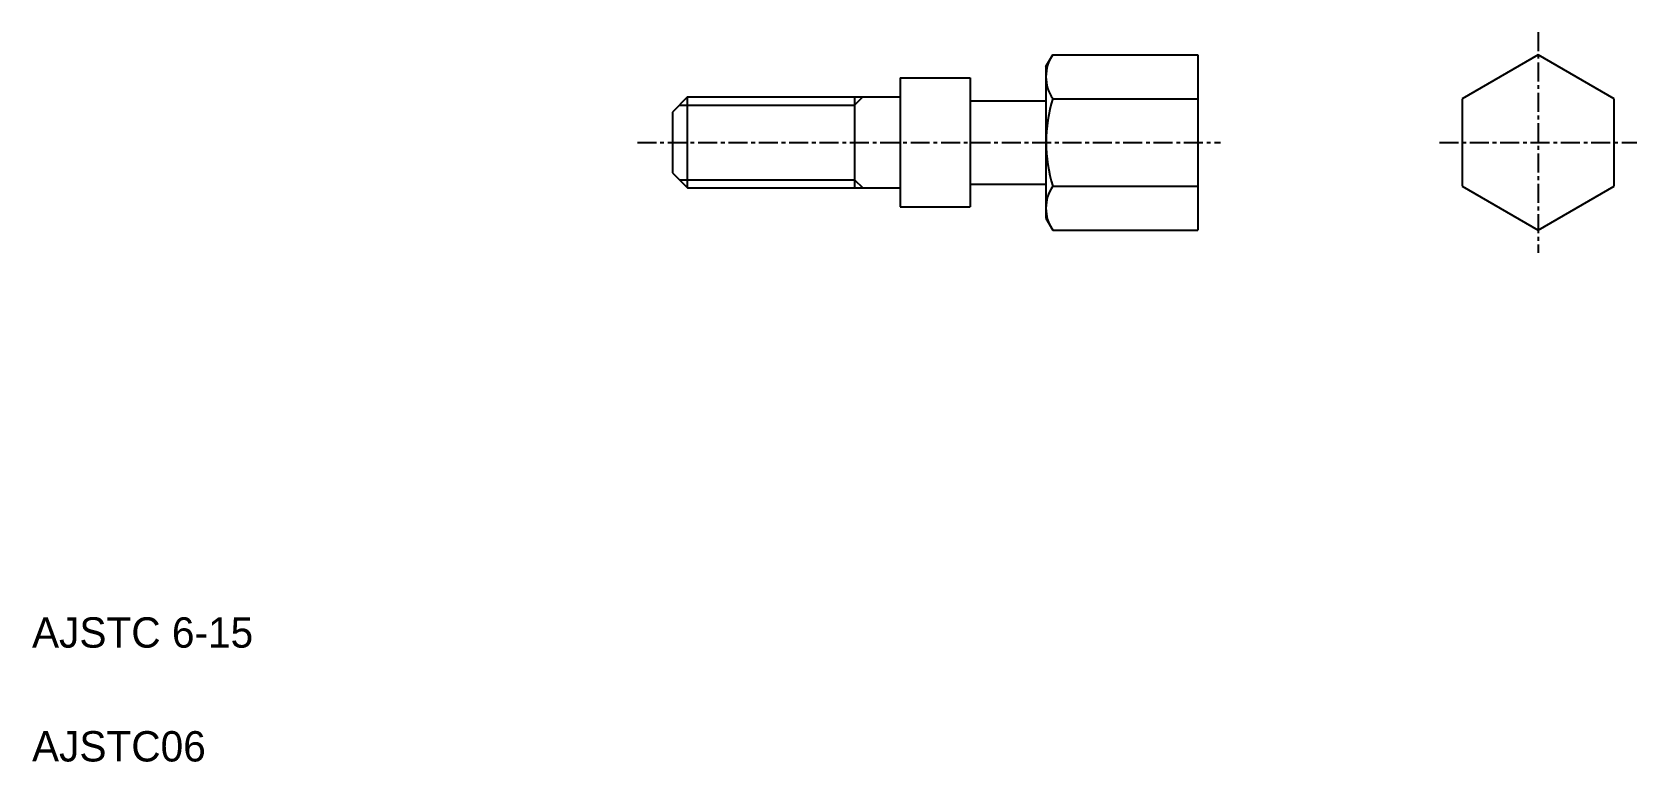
# Model space of a CAD drawing. Extents: x 5 to 111, y 5 to 53.
import ezdxf

# ---------------------------------------------------------------- set-up
doc = ezdxf.new("R2010")
doc.units = 0
doc.linetypes.add('CENTER', pattern=[2, 1.25, -0.25, 0.25, -0.25])
doc.layers.get('0').update_dxf_attribs({"linetype": 'CONTINUOUS'})
doc.layers.add('CENTER', color=1, linetype='CENTER')

msp = doc.modelspace()

# ---------------------------------------------------------------- linework, layer by layer
at = {"color": 7, "linetype": 'CONTINUOUS'}
for p, q in [((71.78, 50.79), (72.23, 51.56)), ((71.78, 50.79), (71.78, 40.79)), ((72.23, 51.56), (81.78, 51.56)), ((81.78, 51.56), (81.78, 40.01)), ((104.2, 51.56), (99.2, 48.67)), ((109.2, 48.67), (104.2, 51.56)), ((62.18, 50.04), (66.78, 50.04)), ((62.18, 50.04), (62.18, 41.54)), ((66.78, 50.04), (66.78, 41.54)), ((48.18, 48.79), (47.18, 47.79)), ((48.18, 48.79), (62.18, 48.79)), ((48.18, 42.79), (48.18, 48.79)), ((51.68, 48.79), (51.68, 48.79)), ((55.18, 48.79), (55.18, 48.79)), ((59.18, 48.79), (59.18, 42.79)), ((72.23, 48.67), (81.78, 48.67)), ((99.2, 48.67), (99.2, 42.9)), ((109.2, 42.9), (109.2, 48.67)), ((47.18, 47.79), (47.18, 43.79)), ((66.78, 48.54), (71.78, 48.54)), ((47.18, 43.79), (48.18, 42.79)), ((48.18, 42.79), (62.18, 42.79)), ((66.78, 43.04), (71.78, 43.04)), ((72.23, 42.9), (81.78, 42.9)), ((99.2, 42.9), (104.2, 40.01)), ((104.2, 40.01), (109.2, 42.9)), ((62.18, 41.54), (66.78, 41.54)), ((71.78, 40.79), (72.23, 40.01)), ((72.23, 40.01), (81.78, 40.01))]:
    msp.add_line(p, q, dxfattribs=at)
at = {"color": 3, "linetype": 'CONTINUOUS'}
for p, q in [((59.18, 48.24), (59.72, 48.79)), ((47.64, 48.24), (59.18, 48.24)), ((47.64, 43.33), (59.18, 43.33)), ((59.18, 43.33), (59.72, 42.79))]:
    msp.add_line(p, q, dxfattribs=at)
at = {"color": 7, "linetype": 'CONTINUOUS'}
for centre, radius, start, end in [((74.34, 50.12), 2.56, 145.6126, 214.3876), ((81.34, 45.79), 9.55, 162.412, 197.588), ((74.34, 41.46), 2.56, 145.6124, 214.3874)]:
    msp.add_arc(centre, radius, start, end, dxfattribs=at)
at = {"layer": 'CENTER', "color": 1, "linetype": 'CENTER'}
for p, q in [((104.2, 53.06), (104.2, 38.51)), ((44.87, 45.79), (83.28, 45.79)), ((97.7, 45.79), (110.7, 45.79))]:
    msp.add_line(p, q, dxfattribs=at)

# ---------------------------------------------------------------- texts
at = {"color": 7, "linetype": 'CONTINUOUS'}
for s, p in [('AJSTC 6-15', (5, 12.5)), ('AJSTC06', (5, 5))]:
    msp.add_text(s, height=2, dxfattribs=at).set_placement(p)

doc.saveas('drawing.dxf')
